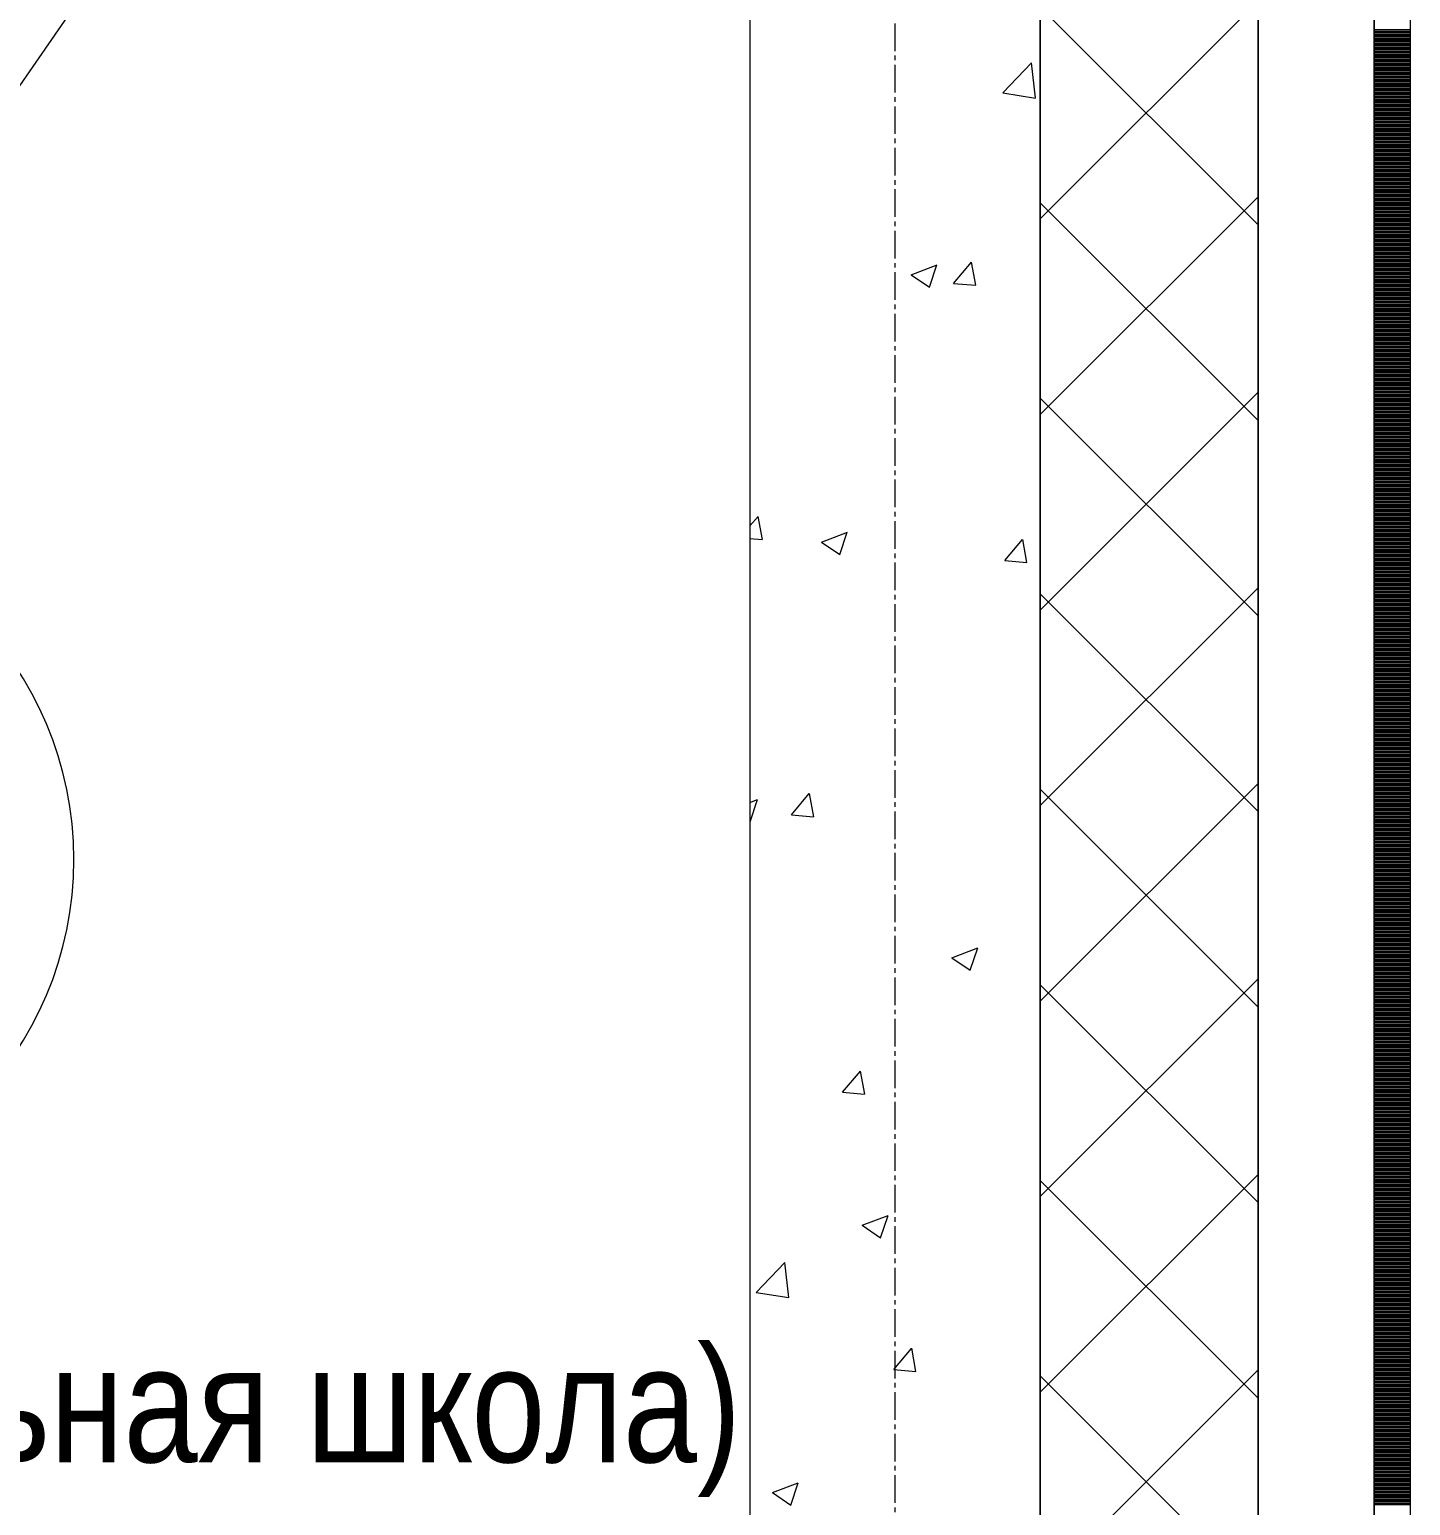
# Model space of a CAD drawing. Header units: millimetres. Extents: x -7155 to 483283, y -227682 to 148426.
# Drawn here: x 19504 to 20455, y 59051 to 60068 of the extents above; entities that cross this region are included whole.
import ezdxf
from ezdxf.enums import TextEntityAlignment as Align

# ---------------------------------------------------------------- set-up
doc = ezdxf.new("R2010")
doc.units = ezdxf.units.MM
doc.linetypes.add('CENTER2', pattern=[28.575, 19.05, -3.175, 3.175, -3.175])
doc.layers.get('Defpoints').update_dxf_attribs({"color": 140})
for name, color, linetype, lineweight in [('АР_Area', 5, 'Continuous', 5), ('АР_Стены ПЕНОблок', 52, 'Continuous', 20), ('АР_Тонкая', 254, 'Continuous', 5), ('АР_Утеплитель', 31, 'Continuous', 0), ('АР_Штриховка', 8, 'Continuous', 0), ('РД_Разуклонка к трапам', 124, 'Continuous', 0)]:
    doc.layers.add(name, color=color, linetype=linetype, lineweight=lineweight)
doc.layers.add('АР_Оси_РД_100', color=7, linetype='Continuous', lineweight=0, true_color=0x525252)
doc.layers.add('РД_Оси_100', color=7, linetype='Continuous', lineweight=0, true_color=0x525252)
doc.styles.add('style1', font='ARIALN.TTF')

# ---------------------------------------------------------------- blocks, each defined once
blk = doc.blocks.new('СОШ_2200_АР_ОСИ_М100_28.05.24')
at = {"layer": 'АР_Оси_РД_100', "linetype": 'CENTER2'}
blk.add_line((20100, -6155), (20100, 139938.679), dxfattribs=at)
blk = doc.blocks.new('MOK-МаркаПом_овал_ареал')
blk.add_arc((2.75, 0), 3, 270, 90)
at = {"color": 0, "style": 'style1'}
blk.add_attdef('АР-ПОМЕЩЕНИЕ:НОМЕР', text='', height=3.5, dxfattribs=at).set_placement((0, 0), align=Align.MIDDLE)

msp = doc.modelspace()

# ---------------------------------------------------------------- linework, layer by layer
at = {"layer": 'АР_Стены ПЕНОблок', "color": 18, "linetype": 'Continuous', "lineweight": 20, "true_color": 0x000000}
for p, q in [((20000, 61700), (20000, 51500)), ((20200, 51500), (20200, 61700))]:
    msp.add_line(p, q, dxfattribs=at)
at = {"layer": 'АР_Тонкая', "color": 18, "linetype": 'Continuous', "lineweight": 5, "true_color": 0x000000}
for p, q in [((20350, 61700), (20350, 51500)), ((20430, 51500), (20430, 61700)), ((20430, 61700), (20430, 51500)), ((20455, 51500), (20455, 61700))]:
    msp.add_line(p, q, dxfattribs=at)
at = {"layer": 'АР_Утеплитель', "color": 18, "linetype": 'Continuous', "lineweight": 0, "true_color": 0x000000}
for p, q in [((20200, 61700), (20200, 51500)), ((20350, 51500), (20350, 61700))]:
    msp.add_line(p, q, dxfattribs=at)
at = {"layer": 'АР_Штриховка', "color": 18, "linetype": 'Continuous', "lineweight": 0, "true_color": 0x000000}
for p, q in [((20200, 59937.6), (20350, 60087.6)), ((20350, 59933.5), (20200, 60083.5)), ((20430, 60068), (20455, 60068)), ((20430, 60067), (20455, 60067)), ((20430, 60066), (20455, 60066)), ((20430, 60065), (20455, 60065)), ((20430, 60064), (20455, 60064)), ((20430, 60063), (20455, 60063)), ((20430, 60062), (20455, 60062)), ((20430, 60061), (20455, 60061)), ((20430, 60060), (20455, 60060)), ((20430, 60059), (20455, 60059)), ((20430, 60058), (20455, 60058)), ((20430, 60057), (20455, 60057)), ((20430, 60056), (20455, 60056)), ((20430, 60055), (20455, 60055)), ((20430, 60054), (20455, 60054)), ((20430, 60053), (20455, 60053)), ((20430, 60052), (20455, 60052)), ((20430, 60051), (20455, 60051)), ((20174.2, 60024.5), (20194, 60045.1)), ((20196.8, 60021), (20194, 60045.1)), ((20430, 60050), (20455, 60050)), ((20430, 60049), (20455, 60049)), ((20430, 60048), (20455, 60048)), ((20430, 60047), (20455, 60047)), ((20430, 60046), (20455, 60046)), ((20430, 60045), (20455, 60045)), ((20430, 60044), (20455, 60044)), ((20430, 60043), (20455, 60043)), ((20430, 60042), (20455, 60042)), ((20430, 60041), (20455, 60041)), ((20430, 60040), (20455, 60040)), ((20430, 60039), (20455, 60039)), ((20430, 60038), (20455, 60038)), ((20430, 60037), (20455, 60037)), ((20430, 60036), (20455, 60036)), ((20430, 60035), (20455, 60035)), ((20430, 60034), (20455, 60034)), ((20430, 60033), (20455, 60033)), ((20430, 60032), (20455, 60032)), ((20430, 60031), (20455, 60031)), ((20174.3, 60024.4), (20196.8, 60020.9)), ((20430, 60030), (20455, 60030)), ((20430, 60029), (20455, 60029)), ((20430, 60028), (20455, 60028)), ((20430, 60027), (20455, 60027)), ((20430, 60026), (20455, 60026)), ((20430, 60025), (20455, 60025)), ((20430, 60024), (20455, 60024)), ((20430, 60023), (20455, 60023)), ((20430, 60022), (20455, 60022)), ((20430, 60021), (20455, 60021)), ((20430, 60020), (20455, 60020)), ((20430, 60019), (20455, 60019)), ((20430, 60018), (20455, 60018)), ((20430, 60017), (20455, 60017)), ((20430, 60016), (20455, 60016)), ((20430, 60015), (20455, 60015)), ((20430, 60014), (20455, 60014)), ((20430, 60013), (20455, 60013)), ((20430, 60012), (20455, 60012)), ((20430, 60011), (20455, 60011)), ((20430, 60010), (20455, 60010)), ((20430, 60009), (20455, 60009)), ((20430, 60008), (20455, 60008)), ((20430, 60007), (20455, 60007)), ((20430, 60006), (20455, 60006)), ((20430, 60005), (20455, 60005)), ((20430, 60004), (20455, 60004)), ((20430, 60003), (20455, 60003)), ((20430, 60002), (20455, 60002)), ((20430, 60001), (20455, 60001)), ((20430, 60000), (20455, 60000)), ((20430, 59999), (20455, 59999)), ((20430, 59998), (20455, 59998)), ((20430, 59997), (20455, 59997)), ((20430, 59996), (20455, 59996)), ((20430, 59995), (20455, 59995)), ((20430, 59994), (20455, 59994)), ((20430, 59993), (20455, 59993)), ((20430, 59992), (20455, 59992)), ((20430, 59991), (20455, 59991)), ((20430, 59990), (20455, 59990)), ((20430, 59989), (20455, 59989)), ((20430, 59988), (20455, 59988)), ((20430, 59987), (20455, 59987)), ((20430, 59986), (20455, 59986)), ((20430, 59985), (20455, 59985)), ((20430, 59984), (20455, 59984)), ((20430, 59983), (20455, 59983)), ((20430, 59982), (20455, 59982)), ((20430, 59981), (20455, 59981)), ((20430, 59980), (20455, 59980)), ((20430, 59979), (20455, 59979)), ((20430, 59978), (20455, 59978)), ((20430, 59977), (20455, 59977)), ((20430, 59976), (20455, 59976)), ((20430, 59975), (20455, 59975)), ((20430, 59974), (20455, 59974)), ((20430, 59973), (20455, 59973)), ((20430, 59972), (20455, 59972)), ((20430, 59971), (20455, 59971)), ((20430, 59970), (20455, 59970)), ((20430, 59969), (20455, 59969)), ((20430, 59968), (20455, 59968)), ((20430, 59967), (20455, 59967)), ((20430, 59966), (20455, 59966)), ((20430, 59965), (20455, 59965)), ((20430, 59964), (20455, 59964)), ((20430, 59963), (20455, 59963)), ((20430, 59962), (20455, 59962)), ((20430, 59961), (20455, 59961)), ((20430, 59960), (20455, 59960)), ((20200, 59802.9), (20350, 59952.9)), ((20430, 59959), (20455, 59959)), ((20430, 59958), (20455, 59958)), ((20430, 59957), (20455, 59957)), ((20430, 59956), (20455, 59956)), ((20430, 59955), (20455, 59955)), ((20430, 59954), (20455, 59954)), ((20430, 59953), (20455, 59953)), ((20430, 59952), (20455, 59952)), ((20430, 59951), (20455, 59951)), ((20430, 59950), (20455, 59950)), ((20430, 59949), (20455, 59949)), ((20350, 59798.8), (20200, 59948.8)), ((20430, 59948), (20455, 59948)), ((20430, 59947), (20455, 59947)), ((20430, 59946), (20455, 59946)), ((20430, 59945), (20455, 59945)), ((20430, 59944), (20455, 59944)), ((20430, 59943), (20455, 59943)), ((20430, 59942), (20455, 59942)), ((20430, 59941), (20455, 59941)), ((20430, 59940), (20455, 59940)), ((20430, 59939), (20455, 59939)), ((20430, 59938), (20455, 59938)), ((20430, 59937), (20455, 59937)), ((20430, 59936), (20455, 59936)), ((20430, 59935), (20455, 59935)), ((20430, 59934), (20455, 59934)), ((20430, 59933), (20455, 59933)), ((20430, 59932), (20455, 59932)), ((20430, 59931), (20455, 59931)), ((20430, 59930), (20455, 59930)), ((20430, 59929), (20455, 59929)), ((20430, 59928), (20455, 59928)), ((20430, 59927), (20455, 59927)), ((20430, 59926), (20455, 59926)), ((20430, 59925), (20455, 59925)), ((20430, 59924), (20455, 59924)), ((20430, 59923), (20455, 59923)), ((20430, 59922), (20455, 59922)), ((20430, 59921), (20455, 59921)), ((20430, 59920), (20455, 59920)), ((20430, 59919), (20455, 59919)), ((20430, 59918), (20455, 59918)), ((20430, 59917), (20455, 59917)), ((20430, 59916), (20455, 59916)), ((20430, 59915), (20455, 59915)), ((20430, 59914), (20455, 59914)), ((20430, 59913), (20455, 59913)), ((20430, 59912), (20455, 59912)), ((20430, 59911), (20455, 59911)), ((20430, 59910), (20455, 59910)), ((20430, 59909), (20455, 59909)), ((20111.1, 59899.2), (20128.9, 59906.1)), ((20111.1, 59899.2), (20123.7, 59890.7)), ((20123.7, 59890.7), (20128.8, 59906)), ((20140.3, 59893.2), (20152.5, 59907.8)), ((20155.6, 59891.9), (20152.6, 59907.9)), ((20430, 59908), (20455, 59908)), ((20430, 59907), (20455, 59907)), ((20430, 59906), (20455, 59906)), ((20430, 59905), (20455, 59905)), ((20430, 59904), (20455, 59904)), ((20430, 59903), (20455, 59903)), ((20430, 59902), (20455, 59902)), ((20430, 59901), (20455, 59901)), ((20430, 59900), (20455, 59900)), ((20430, 59899), (20455, 59899)), ((20140.3, 59893.2), (20155.5, 59891.9)), ((20430, 59898), (20455, 59898)), ((20430, 59897), (20455, 59897)), ((20430, 59896), (20455, 59896)), ((20430, 59895), (20455, 59895)), ((20430, 59894), (20455, 59894)), ((20430, 59893), (20455, 59893)), ((20430, 59892), (20455, 59892)), ((20430, 59891), (20455, 59891)), ((20430, 59890), (20455, 59890)), ((20430, 59889), (20455, 59889)), ((20430, 59888), (20455, 59888)), ((20430, 59887), (20455, 59887)), ((20430, 59886), (20455, 59886)), ((20430, 59885), (20455, 59885)), ((20430, 59884), (20455, 59884)), ((20430, 59883), (20455, 59883)), ((20430, 59882), (20455, 59882)), ((20430, 59881), (20455, 59881)), ((20430, 59880), (20455, 59880)), ((20430, 59879), (20455, 59879)), ((20430, 59878), (20455, 59878)), ((20430, 59877), (20455, 59877)), ((20430, 59876), (20455, 59876)), ((20430, 59875), (20455, 59875)), ((20430, 59874), (20455, 59874)), ((20430, 59873), (20455, 59873)), ((20430, 59872), (20455, 59872)), ((20430, 59871), (20455, 59871)), ((20430, 59870), (20455, 59870)), ((20430, 59869), (20455, 59869)), ((20430, 59868), (20455, 59868)), ((20430, 59867), (20455, 59867)), ((20430, 59866), (20455, 59866)), ((20430, 59865), (20455, 59865)), ((20430, 59864), (20455, 59864)), ((20430, 59863), (20455, 59863)), ((20430, 59862), (20455, 59862)), ((20430, 59861), (20455, 59861)), ((20430, 59860), (20455, 59860)), ((20430, 59859), (20455, 59859)), ((20430, 59858), (20455, 59858)), ((20430, 59857), (20455, 59857)), ((20430, 59856), (20455, 59856)), ((20430, 59855), (20455, 59855)), ((20430, 59854), (20455, 59854)), ((20430, 59853), (20455, 59853)), ((20430, 59852), (20455, 59852)), ((20430, 59851), (20455, 59851)), ((20430, 59850), (20455, 59850)), ((20430, 59849), (20455, 59849)), ((20430, 59848), (20455, 59848)), ((20430, 59847), (20455, 59847)), ((20430, 59846), (20455, 59846)), ((20430, 59845), (20455, 59845)), ((20430, 59844), (20455, 59844)), ((20430, 59843), (20455, 59843)), ((20430, 59842), (20455, 59842)), ((20430, 59841), (20455, 59841)), ((20430, 59840), (20455, 59840)), ((20430, 59839), (20455, 59839)), ((20430, 59838), (20455, 59838)), ((20430, 59837), (20455, 59837)), ((20430, 59836), (20455, 59836)), ((20430, 59835), (20455, 59835)), ((20430, 59834), (20455, 59834)), ((20430, 59833), (20455, 59833)), ((20430, 59832), (20455, 59832)), ((20430, 59831), (20455, 59831)), ((20430, 59830), (20455, 59830)), ((20430, 59829), (20455, 59829)), ((20430, 59828), (20455, 59828)), ((20430, 59827), (20455, 59827)), ((20200, 59668.2), (20350, 59818.2)), ((20430, 59826), (20455, 59826)), ((20430, 59825), (20455, 59825)), ((20430, 59824), (20455, 59824)), ((20430, 59823), (20455, 59823)), ((20430, 59822), (20455, 59822)), ((20430, 59821), (20455, 59821)), ((20430, 59820), (20455, 59820)), ((20430, 59819), (20455, 59819)), ((20430, 59818), (20455, 59818)), ((20430, 59817), (20455, 59817)), ((20350, 59664.1), (20200, 59814.1)), ((20430, 59816), (20455, 59816)), ((20430, 59815), (20455, 59815)), ((20430, 59814), (20455, 59814)), ((20430, 59813), (20455, 59813)), ((20430, 59812), (20455, 59812)), ((20430, 59811), (20455, 59811)), ((20430, 59810), (20455, 59810)), ((20430, 59809), (20455, 59809)), ((20430, 59808), (20455, 59808)), ((20430, 59807), (20455, 59807)), ((20430, 59806), (20455, 59806)), ((20430, 59805), (20455, 59805)), ((20430, 59804), (20455, 59804)), ((20430, 59803), (20455, 59803)), ((20430, 59802), (20455, 59802)), ((20430, 59801), (20455, 59801)), ((20430, 59800), (20455, 59800)), ((20430, 59799), (20455, 59799)), ((20430, 59798), (20455, 59798)), ((20430, 59797), (20455, 59797)), ((20430, 59796), (20455, 59796)), ((20430, 59795), (20455, 59795)), ((20430, 59794), (20455, 59794)), ((20430, 59793), (20455, 59793)), ((20430, 59792), (20455, 59792)), ((20430, 59791), (20455, 59791)), ((20430, 59790), (20455, 59790)), ((20430, 59789), (20455, 59789)), ((20430, 59788), (20455, 59788)), ((20430, 59787), (20455, 59787)), ((20430, 59786), (20455, 59786)), ((20430, 59785), (20455, 59785)), ((20430, 59784), (20455, 59784)), ((20430, 59783), (20455, 59783)), ((20430, 59782), (20455, 59782)), ((20430, 59781), (20455, 59781)), ((20430, 59780), (20455, 59780)), ((20430, 59779), (20455, 59779)), ((20430, 59778), (20455, 59778)), ((20430, 59777), (20455, 59777)), ((20430, 59776), (20455, 59776)), ((20430, 59775), (20455, 59775)), ((20430, 59774), (20455, 59774)), ((20430, 59773), (20455, 59773)), ((20430, 59772), (20455, 59772)), ((20430, 59771), (20455, 59771)), ((20430, 59770), (20455, 59770)), ((20430, 59769), (20455, 59769)), ((20430, 59768), (20455, 59768)), ((20430, 59767), (20455, 59767)), ((20430, 59766), (20455, 59766)), ((20430, 59765), (20455, 59765)), ((20430, 59764), (20455, 59764)), ((20430, 59763), (20455, 59763)), ((20430, 59762), (20455, 59762)), ((20430, 59761), (20455, 59761)), ((20430, 59760), (20455, 59760)), ((20430, 59759), (20455, 59759)), ((20430, 59758), (20455, 59758)), ((20430, 59757), (20455, 59757)), ((20430, 59756), (20455, 59756)), ((20430, 59755), (20455, 59755)), ((20430, 59754), (20455, 59754)), ((20430, 59753), (20455, 59753)), ((20430, 59752), (20455, 59752)), ((20430, 59751), (20455, 59751)), ((20430, 59750), (20455, 59750)), ((20430, 59749), (20455, 59749)), ((20430, 59748), (20455, 59748)), ((20430, 59747), (20455, 59747)), ((20430, 59746), (20455, 59746)), ((20430, 59745), (20455, 59745)), ((20430, 59744), (20455, 59744)), ((20430, 59743), (20455, 59743)), ((20430, 59742), (20455, 59742)), ((20430, 59741), (20455, 59741)), ((20430, 59740), (20455, 59740)), ((20430, 59739), (20455, 59739)), ((20430, 59738), (20455, 59738)), ((20430, 59737), (20455, 59737)), ((20430, 59736), (20455, 59736)), ((20000, 59726.1), (20005.6, 59732.7)), ((20008.6, 59716.8), (20005.7, 59732.7)), ((20430, 59735), (20455, 59735)), ((20430, 59734), (20455, 59734)), ((20430, 59733), (20455, 59733)), ((20430, 59732), (20455, 59732)), ((20430, 59731), (20455, 59731)), ((20430, 59730), (20455, 59730)), ((20430, 59729), (20455, 59729)), ((20430, 59728), (20455, 59728)), ((20430, 59727), (20455, 59727)), ((20430, 59726), (20455, 59726)), ((20000, 59717.5), (20008.5, 59716.8)), ((20049.3, 59715), (20067.1, 59721.9)), ((20061.9, 59706.5), (20067, 59721.8)), ((20175.5, 59702.2), (20187.8, 59716.8)), ((20190.8, 59700.9), (20187.9, 59716.8)), ((20430, 59725), (20455, 59725)), ((20430, 59724), (20455, 59724)), ((20430, 59723), (20455, 59723)), ((20430, 59722), (20455, 59722)), ((20430, 59721), (20455, 59721)), ((20430, 59720), (20455, 59720)), ((20430, 59719), (20455, 59719)), ((20430, 59718), (20455, 59718)), ((20430, 59717), (20455, 59717)), ((20430, 59716), (20455, 59716)), ((20049.3, 59715), (20061.9, 59706.5)), ((20430, 59715), (20455, 59715)), ((20430, 59714), (20455, 59714)), ((20430, 59713), (20455, 59713)), ((20430, 59712), (20455, 59712)), ((20430, 59711), (20455, 59711)), ((20430, 59710), (20455, 59710)), ((20430, 59709), (20455, 59709)), ((20430, 59708), (20455, 59708)), ((20430, 59707), (20455, 59707)), ((20430, 59706), (20455, 59706)), ((20430, 59705), (20455, 59705)), ((20175.5, 59702.2), (20190.7, 59700.9)), ((20430, 59704), (20455, 59704)), ((20430, 59703), (20455, 59703)), ((20430, 59702), (20455, 59702)), ((20430, 59701), (20455, 59701)), ((20430, 59700), (20455, 59700)), ((20430, 59699), (20455, 59699)), ((20430, 59698), (20455, 59698)), ((20430, 59697), (20455, 59697)), ((20430, 59696), (20455, 59696)), ((20430, 59695), (20455, 59695)), ((20430, 59694), (20455, 59694)), ((20430, 59693), (20455, 59693)), ((20430, 59692), (20455, 59692)), ((20430, 59691), (20455, 59691)), ((20430, 59690), (20455, 59690)), ((20430, 59689), (20455, 59689)), ((20430, 59688), (20455, 59688)), ((20430, 59687), (20455, 59687)), ((20430, 59686), (20455, 59686)), ((20430, 59685), (20455, 59685)), ((20200, 59533.5), (20350, 59683.5)), ((20350, 59529.4), (20200, 59679.4)), ((20430, 59684), (20455, 59684)), ((20430, 59683), (20455, 59683)), ((20430, 59682), (20455, 59682)), ((20430, 59681), (20455, 59681)), ((20430, 59680), (20455, 59680)), ((20430, 59679), (20455, 59679)), ((20430, 59678), (20455, 59678)), ((20430, 59677), (20455, 59677)), ((20430, 59676), (20455, 59676)), ((20430, 59675), (20455, 59675)), ((20430, 59674), (20455, 59674)), ((20430, 59673), (20455, 59673)), ((20430, 59672), (20455, 59672)), ((20430, 59671), (20455, 59671)), ((20430, 59670), (20455, 59670)), ((20430, 59669), (20455, 59669)), ((20430, 59668), (20455, 59668)), ((20430, 59667), (20455, 59667)), ((20430, 59666), (20455, 59666)), ((20430, 59665), (20455, 59665)), ((20430, 59664), (20455, 59664)), ((20430, 59663), (20455, 59663)), ((20430, 59662), (20455, 59662)), ((20430, 59661), (20455, 59661)), ((20430, 59660), (20455, 59660)), ((20430, 59659), (20455, 59659)), ((20430, 59658), (20455, 59658)), ((20430, 59657), (20455, 59657)), ((20430, 59656), (20455, 59656)), ((20430, 59655), (20455, 59655)), ((20430, 59654), (20455, 59654)), ((20430, 59653), (20455, 59653)), ((20430, 59652), (20455, 59652)), ((20430, 59651), (20455, 59651)), ((20430, 59650), (20455, 59650)), ((20430, 59649), (20455, 59649)), ((20430, 59648), (20455, 59648)), ((20430, 59647), (20455, 59647)), ((20430, 59646), (20455, 59646)), ((20430, 59645), (20455, 59645)), ((20430, 59644), (20455, 59644)), ((20430, 59643), (20455, 59643)), ((20430, 59642), (20455, 59642)), ((20430, 59641), (20455, 59641)), ((20430, 59640), (20455, 59640)), ((20430, 59639), (20455, 59639)), ((20430, 59638), (20455, 59638)), ((20430, 59637), (20455, 59637)), ((20430, 59636), (20455, 59636)), ((20430, 59635), (20455, 59635)), ((20430, 59634), (20455, 59634)), ((20430, 59633), (20455, 59633)), ((20430, 59632), (20455, 59632)), ((20430, 59631), (20455, 59631)), ((20430, 59630), (20455, 59630)), ((20430, 59629), (20455, 59629)), ((20430, 59628), (20455, 59628)), ((20430, 59627), (20455, 59627)), ((20430, 59626), (20455, 59626)), ((20430, 59625), (20455, 59625)), ((20430, 59624), (20455, 59624)), ((20430, 59623), (20455, 59623)), ((20430, 59622), (20455, 59622)), ((20430, 59621), (20455, 59621)), ((20430, 59620), (20455, 59620)), ((20430, 59619), (20455, 59619)), ((20430, 59618), (20455, 59618)), ((20430, 59617), (20455, 59617)), ((20430, 59616), (20455, 59616)), ((20430, 59615), (20455, 59615)), ((20430, 59614), (20455, 59614)), ((20430, 59613), (20455, 59613)), ((20430, 59612), (20455, 59612)), ((20430, 59611), (20455, 59611)), ((20430, 59610), (20455, 59610)), ((20430, 59609), (20455, 59609)), ((20430, 59608), (20455, 59608)), ((20430, 59607), (20455, 59607)), ((20430, 59606), (20455, 59606)), ((20430, 59605), (20455, 59605)), ((20430, 59604), (20455, 59604)), ((20430, 59603), (20455, 59603)), ((20430, 59602), (20455, 59602)), ((20430, 59601), (20455, 59601)), ((20430, 59600), (20455, 59600)), ((20430, 59599), (20455, 59599)), ((20430, 59598), (20455, 59598)), ((20430, 59597), (20455, 59597)), ((20430, 59596), (20455, 59596)), ((20430, 59595), (20455, 59595)), ((20430, 59594), (20455, 59594)), ((20430, 59593), (20455, 59593)), ((20430, 59592), (20455, 59592)), ((20430, 59591), (20455, 59591)), ((20430, 59590), (20455, 59590)), ((20430, 59589), (20455, 59589)), ((20430, 59588), (20455, 59588)), ((20430, 59587), (20455, 59587)), ((20430, 59586), (20455, 59586)), ((20430, 59585), (20455, 59585)), ((20430, 59584), (20455, 59584)), ((20430, 59583), (20455, 59583)), ((20430, 59582), (20455, 59582)), ((20430, 59581), (20455, 59581)), ((20430, 59580), (20455, 59580)), ((20430, 59579), (20455, 59579)), ((20430, 59578), (20455, 59578)), ((20430, 59577), (20455, 59577)), ((20430, 59576), (20455, 59576)), ((20430, 59575), (20455, 59575)), ((20430, 59574), (20455, 59574)), ((20430, 59573), (20455, 59573)), ((20430, 59572), (20455, 59572)), ((20430, 59571), (20455, 59571)), ((20430, 59570), (20455, 59570)), ((20430, 59569), (20455, 59569)), ((20430, 59568), (20455, 59568)), ((20430, 59567), (20455, 59567)), ((20430, 59566), (20455, 59566)), ((20430, 59565), (20455, 59565)), ((20430, 59564), (20455, 59564)), ((20430, 59563), (20455, 59563)), ((20430, 59562), (20455, 59562)), ((20430, 59561), (20455, 59561)), ((20430, 59560), (20455, 59560)), ((20430, 59559), (20455, 59559)), ((20430, 59558), (20455, 59558)), ((20430, 59557), (20455, 59557)), ((20430, 59556), (20455, 59556)), ((20430, 59555), (20455, 59555)), ((20430, 59554), (20455, 59554)), ((20430, 59553), (20455, 59553)), ((20200, 59398.8), (20350, 59548.8)), ((20350, 59394.7), (20200, 59544.7)), ((20430, 59552), (20455, 59552)), ((20430, 59551), (20455, 59551)), ((20430, 59550), (20455, 59550)), ((20430, 59549), (20455, 59549)), ((20430, 59548), (20455, 59548)), ((20430, 59547), (20455, 59547)), ((20430, 59546), (20455, 59546)), ((20430, 59545), (20455, 59545)), ((20430, 59544), (20455, 59544)), ((20430, 59543), (20455, 59543)), ((20000, 59535.7), (20005.3, 59537.7)), ((20000.1, 59522.3), (20005.2, 59537.6)), ((20028.6, 59527.1), (20040.8, 59541.7)), ((20043.9, 59525.8), (20040.9, 59541.7)), ((20430, 59542), (20455, 59542)), ((20430, 59541), (20455, 59541)), ((20430, 59540), (20455, 59540)), ((20430, 59539), (20455, 59539)), ((20430, 59538), (20455, 59538)), ((20430, 59537), (20455, 59537)), ((20430, 59536), (20455, 59536)), ((20430, 59535), (20455, 59535)), ((20430, 59534), (20455, 59534)), ((20430, 59533), (20455, 59533)), ((20000, 59522.4), (20000.1, 59522.3)), ((20028.6, 59527.1), (20043.8, 59525.7)), ((20430, 59532), (20455, 59532)), ((20430, 59531), (20455, 59531)), ((20430, 59530), (20455, 59530)), ((20430, 59529), (20455, 59529)), ((20430, 59528), (20455, 59528)), ((20430, 59527), (20455, 59527)), ((20430, 59526), (20455, 59526)), ((20430, 59525), (20455, 59525)), ((20430, 59524), (20455, 59524)), ((20430, 59523), (20455, 59523)), ((20430, 59522), (20455, 59522)), ((20430, 59521), (20455, 59521)), ((20430, 59520), (20455, 59520)), ((20430, 59519), (20455, 59519)), ((20430, 59518), (20455, 59518)), ((20430, 59517), (20455, 59517)), ((20430, 59516), (20455, 59516)), ((20430, 59515), (20455, 59515)), ((20430, 59514), (20455, 59514)), ((20430, 59513), (20455, 59513)), ((20430, 59512), (20455, 59512)), ((20430, 59511), (20455, 59511)), ((20430, 59510), (20455, 59510)), ((20430, 59509), (20455, 59509)), ((20430, 59508), (20455, 59508)), ((20430, 59507), (20455, 59507)), ((20430, 59506), (20455, 59506)), ((20430, 59505), (20455, 59505)), ((20430, 59504), (20455, 59504)), ((20430, 59503), (20455, 59503)), ((20430, 59502), (20455, 59502)), ((20430, 59501), (20455, 59501)), ((20430, 59500), (20455, 59500)), ((20430, 59499), (20455, 59499)), ((20430, 59498), (20455, 59498)), ((20430, 59497), (20455, 59497)), ((20430, 59496), (20455, 59496)), ((20430, 59495), (20455, 59495)), ((20430, 59494), (20455, 59494)), ((20430, 59493), (20455, 59493)), ((20430, 59492), (20455, 59492)), ((20430, 59491), (20455, 59491)), ((20430, 59490), (20455, 59490)), ((20430, 59489), (20455, 59489)), ((20430, 59488), (20455, 59488)), ((20430, 59487), (20455, 59487)), ((20430, 59486), (20455, 59486)), ((20430, 59485), (20455, 59485)), ((20430, 59484), (20455, 59484)), ((20430, 59483), (20455, 59483)), ((20430, 59482), (20455, 59482)), ((20430, 59481), (20455, 59481)), ((20430, 59480), (20455, 59480)), ((20430, 59479), (20455, 59479)), ((20430, 59478), (20455, 59478)), ((20430, 59477), (20455, 59477)), ((20430, 59476), (20455, 59476)), ((20430, 59475), (20455, 59475)), ((20430, 59474), (20455, 59474)), ((20430, 59473), (20455, 59473)), ((20430, 59472), (20455, 59472)), ((20430, 59471), (20455, 59471)), ((20430, 59470), (20455, 59470)), ((20430, 59469), (20455, 59469)), ((20430, 59468), (20455, 59468)), ((20430, 59467), (20455, 59467)), ((20430, 59466), (20455, 59466)), ((20430, 59465), (20455, 59465)), ((20430, 59464), (20455, 59464)), ((20430, 59463), (20455, 59463)), ((20430, 59462), (20455, 59462)), ((20430, 59461), (20455, 59461)), ((20430, 59460), (20455, 59460)), ((20430, 59459), (20455, 59459)), ((20430, 59458), (20455, 59458)), ((20430, 59457), (20455, 59457)), ((20430, 59456), (20455, 59456)), ((20430, 59455), (20455, 59455)), ((20430, 59454), (20455, 59454)), ((20430, 59453), (20455, 59453)), ((20430, 59452), (20455, 59452)), ((20430, 59451), (20455, 59451)), ((20430, 59450), (20455, 59450)), ((20430, 59449), (20455, 59449)), ((20430, 59448), (20455, 59448)), ((20430, 59447), (20455, 59447)), ((20430, 59446), (20455, 59446)), ((20430, 59445), (20455, 59445)), ((20430, 59444), (20455, 59444)), ((20430, 59443), (20455, 59443)), ((20430, 59442), (20455, 59442)), ((20430, 59441), (20455, 59441)), ((20139.1, 59428.6), (20156.9, 59435.4)), ((20151.7, 59420), (20156.9, 59435.4)), ((20430, 59440), (20455, 59440)), ((20430, 59439), (20455, 59439)), ((20430, 59438), (20455, 59438)), ((20430, 59437), (20455, 59437)), ((20430, 59436), (20455, 59436)), ((20430, 59435), (20455, 59435)), ((20430, 59434), (20455, 59434)), ((20430, 59433), (20455, 59433)), ((20430, 59432), (20455, 59432)), ((20430, 59431), (20455, 59431)), ((20139.1, 59428.5), (20151.7, 59420)), ((20430, 59430), (20455, 59430)), ((20430, 59429), (20455, 59429)), ((20430, 59428), (20455, 59428)), ((20430, 59427), (20455, 59427)), ((20430, 59426), (20455, 59426)), ((20430, 59425), (20455, 59425)), ((20430, 59424), (20455, 59424)), ((20430, 59423), (20455, 59423)), ((20430, 59422), (20455, 59422)), ((20430, 59421), (20455, 59421)), ((20200, 59264.1), (20350, 59414.1)), ((20430, 59420), (20455, 59420)), ((20430, 59419), (20455, 59419)), ((20430, 59418), (20455, 59418)), ((20430, 59417), (20455, 59417)), ((20430, 59416), (20455, 59416)), ((20430, 59415), (20455, 59415)), ((20430, 59414), (20455, 59414)), ((20430, 59413), (20455, 59413)), ((20430, 59412), (20455, 59412)), ((20430, 59411), (20455, 59411)), ((20350, 59260), (20200, 59410)), ((20430, 59410), (20455, 59410)), ((20430, 59409), (20455, 59409)), ((20430, 59408), (20455, 59408)), ((20430, 59407), (20455, 59407)), ((20430, 59406), (20455, 59406)), ((20430, 59405), (20455, 59405)), ((20430, 59404), (20455, 59404)), ((20430, 59403), (20455, 59403)), ((20430, 59402), (20455, 59402)), ((20430, 59401), (20455, 59401)), ((20430, 59400), (20455, 59400)), ((20430, 59399), (20455, 59399)), ((20430, 59398), (20455, 59398)), ((20430, 59397), (20455, 59397)), ((20430, 59396), (20455, 59396)), ((20430, 59395), (20455, 59395)), ((20430, 59394), (20455, 59394)), ((20430, 59393), (20455, 59393)), ((20430, 59392), (20455, 59392)), ((20430, 59391), (20455, 59391)), ((20430, 59390), (20455, 59390)), ((20430, 59389), (20455, 59389)), ((20430, 59388), (20455, 59388)), ((20430, 59387), (20455, 59387)), ((20430, 59386), (20455, 59386)), ((20430, 59385), (20455, 59385)), ((20430, 59384), (20455, 59384)), ((20430, 59383), (20455, 59383)), ((20430, 59382), (20455, 59382)), ((20430, 59381), (20455, 59381)), ((20430, 59380), (20455, 59380)), ((20430, 59379), (20455, 59379)), ((20430, 59378), (20455, 59378)), ((20430, 59377), (20455, 59377)), ((20430, 59376), (20455, 59376)), ((20430, 59375), (20455, 59375)), ((20430, 59374), (20455, 59374)), ((20430, 59373), (20455, 59373)), ((20430, 59372), (20455, 59372)), ((20430, 59371), (20455, 59371)), ((20430, 59370), (20455, 59370)), ((20430, 59369), (20455, 59369)), ((20430, 59368), (20455, 59368)), ((20430, 59367), (20455, 59367)), ((20430, 59366), (20455, 59366)), ((20430, 59365), (20455, 59365)), ((20430, 59364), (20455, 59364)), ((20430, 59363), (20455, 59363)), ((20430, 59362), (20455, 59362)), ((20430, 59361), (20455, 59361)), ((20430, 59360), (20455, 59360)), ((20063.8, 59336), (20076.1, 59350.6)), ((20079.1, 59334.7), (20076.2, 59350.6)), ((20430, 59359), (20455, 59359)), ((20430, 59358), (20455, 59358)), ((20430, 59357), (20455, 59357)), ((20430, 59356), (20455, 59356)), ((20430, 59355), (20455, 59355)), ((20430, 59354), (20455, 59354)), ((20430, 59353), (20455, 59353)), ((20430, 59352), (20455, 59352)), ((20430, 59351), (20455, 59351)), ((20430, 59350), (20455, 59350)), ((20430, 59349), (20455, 59349)), ((20430, 59348), (20455, 59348)), ((20430, 59347), (20455, 59347)), ((20430, 59346), (20455, 59346)), ((20430, 59345), (20455, 59345)), ((20430, 59344), (20455, 59344)), ((20430, 59343), (20455, 59343)), ((20430, 59342), (20455, 59342)), ((20430, 59341), (20455, 59341)), ((20430, 59340), (20455, 59340)), ((20430, 59339), (20455, 59339)), ((20063.8, 59336), (20079, 59334.7)), ((20430, 59338), (20455, 59338)), ((20430, 59337), (20455, 59337)), ((20430, 59336), (20455, 59336)), ((20430, 59335), (20455, 59335)), ((20430, 59334), (20455, 59334)), ((20430, 59333), (20455, 59333)), ((20430, 59332), (20455, 59332)), ((20430, 59331), (20455, 59331)), ((20430, 59330), (20455, 59330)), ((20430, 59329), (20455, 59329)), ((20430, 59328), (20455, 59328)), ((20430, 59327), (20455, 59327)), ((20430, 59326), (20455, 59326)), ((20430, 59325), (20455, 59325)), ((20430, 59324), (20455, 59324)), ((20430, 59323), (20455, 59323)), ((20430, 59322), (20455, 59322)), ((20430, 59321), (20455, 59321)), ((20430, 59320), (20455, 59320)), ((20430, 59319), (20455, 59319)), ((20430, 59318), (20455, 59318)), ((20430, 59317), (20455, 59317)), ((20430, 59316), (20455, 59316)), ((20430, 59315), (20455, 59315)), ((20430, 59314), (20455, 59314)), ((20430, 59313), (20455, 59313)), ((20430, 59312), (20455, 59312)), ((20430, 59311), (20455, 59311)), ((20430, 59310), (20455, 59310)), ((20430, 59309), (20455, 59309)), ((20430, 59308), (20455, 59308)), ((20430, 59307), (20455, 59307)), ((20430, 59306), (20455, 59306)), ((20430, 59305), (20455, 59305)), ((20430, 59304), (20455, 59304)), ((20430, 59303), (20455, 59303)), ((20430, 59302), (20455, 59302)), ((20430, 59301), (20455, 59301)), ((20430, 59300), (20455, 59300)), ((20430, 59299), (20455, 59299)), ((20430, 59298), (20455, 59298)), ((20430, 59297), (20455, 59297)), ((20430, 59296), (20455, 59296)), ((20430, 59295), (20455, 59295)), ((20430, 59294), (20455, 59294)), ((20430, 59293), (20455, 59293)), ((20430, 59292), (20455, 59292)), ((20430, 59291), (20455, 59291)), ((20430, 59290), (20455, 59290)), ((20430, 59289), (20455, 59289)), ((20200, 59129.4), (20350, 59279.4)), ((20430, 59288), (20455, 59288)), ((20430, 59287), (20455, 59287)), ((20430, 59286), (20455, 59286)), ((20430, 59285), (20455, 59285)), ((20430, 59284), (20455, 59284)), ((20430, 59283), (20455, 59283)), ((20430, 59282), (20455, 59282)), ((20430, 59281), (20455, 59281)), ((20430, 59280), (20455, 59280)), ((20430, 59279), (20455, 59279)), ((20430, 59278), (20455, 59278)), ((20350, 59125.3), (20200, 59275.3)), ((20430, 59277), (20455, 59277)), ((20430, 59276), (20455, 59276)), ((20430, 59275), (20455, 59275)), ((20430, 59274), (20455, 59274)), ((20430, 59273), (20455, 59273)), ((20430, 59272), (20455, 59272)), ((20430, 59271), (20455, 59271)), ((20430, 59270), (20455, 59270)), ((20430, 59269), (20455, 59269)), ((20430, 59268), (20455, 59268)), ((20430, 59267), (20455, 59267)), ((20430, 59266), (20455, 59266)), ((20430, 59265), (20455, 59265)), ((20430, 59264), (20455, 59264)), ((20430, 59263), (20455, 59263)), ((20430, 59262), (20455, 59262)), ((20430, 59261), (20455, 59261)), ((20430, 59260), (20455, 59260)), ((20430, 59259), (20455, 59259)), ((20430, 59258), (20455, 59258)), ((20077.3, 59244.4), (20095.1, 59251.2)), ((20089.9, 59235.8), (20095.1, 59251.2)), ((20430, 59257), (20455, 59257)), ((20430, 59256), (20455, 59256)), ((20430, 59255), (20455, 59255)), ((20430, 59254), (20455, 59254)), ((20430, 59253), (20455, 59253)), ((20430, 59252), (20455, 59252)), ((20430, 59251), (20455, 59251)), ((20430, 59250), (20455, 59250)), ((20430, 59249), (20455, 59249)), ((20430, 59248), (20455, 59248)), ((20077.3, 59244.4), (20089.9, 59235.8)), ((20430, 59247), (20455, 59247)), ((20430, 59246), (20455, 59246)), ((20430, 59245), (20455, 59245)), ((20430, 59244), (20455, 59244)), ((20430, 59243), (20455, 59243)), ((20430, 59242), (20455, 59242)), ((20430, 59241), (20455, 59241)), ((20430, 59240), (20455, 59240)), ((20430, 59239), (20455, 59239)), ((20430, 59238), (20455, 59238)), ((20430, 59237), (20455, 59237)), ((20430, 59236), (20455, 59236)), ((20430, 59235), (20455, 59235)), ((20430, 59234), (20455, 59234)), ((20430, 59233), (20455, 59233)), ((20430, 59232), (20455, 59232)), ((20430, 59231), (20455, 59231)), ((20430, 59230), (20455, 59230)), ((20430, 59229), (20455, 59229)), ((20430, 59228), (20455, 59228)), ((20004.2, 59198.1), (20024, 59218.7)), ((20026.8, 59194.6), (20024, 59218.7)), ((20430, 59227), (20455, 59227)), ((20430, 59226), (20455, 59226)), ((20430, 59225), (20455, 59225)), ((20430, 59224), (20455, 59224)), ((20430, 59223), (20455, 59223)), ((20430, 59222), (20455, 59222)), ((20430, 59221), (20455, 59221)), ((20430, 59220), (20455, 59220)), ((20430, 59219), (20455, 59219)), ((20430, 59218), (20455, 59218)), ((20430, 59217), (20455, 59217)), ((20430, 59216), (20455, 59216)), ((20430, 59215), (20455, 59215)), ((20430, 59214), (20455, 59214)), ((20430, 59213), (20455, 59213)), ((20430, 59212), (20455, 59212)), ((20430, 59211), (20455, 59211)), ((20430, 59210), (20455, 59210)), ((20430, 59209), (20455, 59209)), ((20430, 59208), (20455, 59208)), ((20430, 59207), (20455, 59207)), ((20004.2, 59198.1), (20026.8, 59194.6)), ((20430, 59206), (20455, 59206)), ((20430, 59205), (20455, 59205)), ((20430, 59204), (20455, 59204)), ((20430, 59203), (20455, 59203)), ((20430, 59202), (20455, 59202)), ((20430, 59201), (20455, 59201)), ((20430, 59200), (20455, 59200)), ((20430, 59199), (20455, 59199)), ((20430, 59198), (20455, 59198)), ((20430, 59197), (20455, 59197)), ((20430, 59196), (20455, 59196)), ((20430, 59195), (20455, 59195)), ((20430, 59194), (20455, 59194)), ((20430, 59193), (20455, 59193)), ((20430, 59192), (20455, 59192)), ((20430, 59191), (20455, 59191)), ((20430, 59190), (20455, 59190)), ((20430, 59189), (20455, 59189)), ((20430, 59188), (20455, 59188)), ((20430, 59187), (20455, 59187)), ((20430, 59186), (20455, 59186)), ((20430, 59185), (20455, 59185)), ((20430, 59184), (20455, 59184)), ((20430, 59183), (20455, 59183)), ((20430, 59182), (20455, 59182)), ((20430, 59181), (20455, 59181)), ((20430, 59180), (20455, 59180)), ((20430, 59179), (20455, 59179)), ((20430, 59178), (20455, 59178)), ((20430, 59177), (20455, 59177)), ((20430, 59176), (20455, 59176)), ((20430, 59175), (20455, 59175)), ((20430, 59174), (20455, 59174)), ((20430, 59173), (20455, 59173)), ((20430, 59172), (20455, 59172)), ((20430, 59171), (20455, 59171)), ((20430, 59170), (20455, 59170)), ((20430, 59169), (20455, 59169)), ((20430, 59168), (20455, 59168)), ((20430, 59167), (20455, 59167)), ((20099.1, 59145), (20111.3, 59159.5)), ((20114.3, 59143.6), (20111.4, 59159.6)), ((20430, 59166), (20455, 59166)), ((20430, 59165), (20455, 59165)), ((20430, 59164), (20455, 59164)), ((20430, 59163), (20455, 59163)), ((20430, 59162), (20455, 59162)), ((20430, 59161), (20455, 59161)), ((20430, 59160), (20455, 59160)), ((20430, 59159), (20455, 59159)), ((20430, 59158), (20455, 59158)), ((20430, 59157), (20455, 59157)), ((20430, 59156), (20455, 59156)), ((20430, 59155), (20455, 59155)), ((20430, 59154), (20455, 59154)), ((20430, 59153), (20455, 59153)), ((20430, 59152), (20455, 59152)), ((20430, 59151), (20455, 59151)), ((20430, 59150), (20455, 59150)), ((20430, 59149), (20455, 59149)), ((20430, 59148), (20455, 59148)), ((20430, 59147), (20455, 59147)), ((20430, 59146), (20455, 59146)), ((20099.1, 59145), (20114.3, 59143.6)), ((20200, 58994.7), (20350, 59144.7)), ((20350, 58990.6), (20200, 59140.6)), ((20430, 59145), (20455, 59145)), ((20430, 59144), (20455, 59144)), ((20430, 59143), (20455, 59143)), ((20430, 59142), (20455, 59142)), ((20430, 59141), (20455, 59141)), ((20430, 59140), (20455, 59140)), ((20430, 59139), (20455, 59139)), ((20430, 59138), (20455, 59138)), ((20430, 59137), (20455, 59137)), ((20430, 59136), (20455, 59136)), ((20430, 59135), (20455, 59135)), ((20430, 59134), (20455, 59134)), ((20430, 59133), (20455, 59133)), ((20430, 59132), (20455, 59132)), ((20430, 59131), (20455, 59131)), ((20430, 59130), (20455, 59130)), ((20430, 59129), (20455, 59129)), ((20430, 59128), (20455, 59128)), ((20430, 59127), (20455, 59127)), ((20430, 59126), (20455, 59126)), ((20430, 59125), (20455, 59125)), ((20430, 59124), (20455, 59124)), ((20430, 59123), (20455, 59123)), ((20430, 59122), (20455, 59122)), ((20430, 59121), (20455, 59121)), ((20430, 59120), (20455, 59120)), ((20430, 59119), (20455, 59119)), ((20430, 59118), (20455, 59118)), ((20430, 59117), (20455, 59117)), ((20430, 59116), (20455, 59116)), ((20430, 59115), (20455, 59115)), ((20430, 59114), (20455, 59114)), ((20430, 59113), (20455, 59113)), ((20430, 59112), (20455, 59112)), ((20430, 59111), (20455, 59111)), ((20430, 59110), (20455, 59110)), ((20430, 59109), (20455, 59109)), ((20430, 59108), (20455, 59108)), ((20430, 59107), (20455, 59107)), ((20430, 59106), (20455, 59106)), ((20430, 59105), (20455, 59105)), ((20430, 59104), (20455, 59104)), ((20430, 59103), (20455, 59103)), ((20430, 59102), (20455, 59102)), ((20430, 59101), (20455, 59101)), ((20430, 59100), (20455, 59100)), ((20430, 59099), (20455, 59099)), ((20430, 59098), (20455, 59098)), ((20430, 59097), (20455, 59097)), ((20430, 59096), (20455, 59096)), ((20430, 59095), (20455, 59095)), ((20430, 59094), (20455, 59094)), ((20430, 59093), (20455, 59093)), ((20430, 59092), (20455, 59092)), ((20430, 59091), (20455, 59091)), ((20430, 59090), (20455, 59090)), ((20430, 59089), (20455, 59089)), ((20430, 59088), (20455, 59088)), ((20430, 59087), (20455, 59087)), ((20430, 59086), (20455, 59086)), ((20430, 59085), (20455, 59085)), ((20430, 59084), (20455, 59084)), ((20430, 59083), (20455, 59083)), ((20430, 59082), (20455, 59082)), ((20430, 59081), (20455, 59081)), ((20430, 59080), (20455, 59080)), ((20430, 59079), (20455, 59079)), ((20430, 59078), (20455, 59078)), ((20430, 59077), (20455, 59077)), ((20430, 59076), (20455, 59076)), ((20430, 59075), (20455, 59075)), ((20015.5, 59060.2), (20033.3, 59067)), ((20028.1, 59051.6), (20033.3, 59067)), ((20430, 59074), (20455, 59074)), ((20430, 59073), (20455, 59073)), ((20430, 59072), (20455, 59072)), ((20430, 59071), (20455, 59071)), ((20430, 59070), (20455, 59070)), ((20430, 59069), (20455, 59069)), ((20430, 59068), (20455, 59068)), ((20430, 59067), (20455, 59067)), ((20430, 59066), (20455, 59066)), ((20430, 59065), (20455, 59065)), ((20015.5, 59060.2), (20028.1, 59051.6)), ((20430, 59064), (20455, 59064)), ((20430, 59063), (20455, 59063)), ((20430, 59062), (20455, 59062)), ((20430, 59061), (20455, 59061)), ((20430, 59060), (20455, 59060)), ((20430, 59059), (20455, 59059)), ((20430, 59058), (20455, 59058)), ((20430, 59057), (20455, 59057)), ((20430, 59056), (20455, 59056)), ((20430, 59055), (20455, 59055)), ((20430, 59054), (20455, 59054)), ((20430, 59053), (20455, 59053)), ((20430, 59052), (20455, 59052))]:
    msp.add_line(p, q, dxfattribs=at)
at = {"layer": 'РД_Разуклонка к трапам', "color": 18, "ltscale": 2, "true_color": 0x000000}
msp.add_line((18850, 59090.9), (19980, 60730), dxfattribs=at)

# ---------------------------------------------------------------- block references
at = {"layer": 'АР_Area', "color": 18, "linetype": 'Continuous', "lineweight": 5, "true_color": 0x000000}
ref = msp.add_blockref('MOK-МаркаПом_овал_ареал', (19074.3, 59496.3), dxfattribs=dict(at, xscale=80, yscale=80, zscale=80))
ref.add_attrib('АР-ПОМЕЩЕНИЕ:НАИМЕНОВАНИЕ', 'Санузел для мальчиков (начальная школа)', dxfattribs={"layer": 'Defpoints', "color": 2, "height": 80, "style": 'style1'}).set_placement((19066.7, 59111.2), align=Align.MIDDLE)
at = {"layer": 'РД_Оси_100'}
msp.add_blockref('СОШ_2200_АР_ОСИ_М100_28.05.24', (0, 0), dxfattribs=at)

doc.saveas('drawing.dxf')
